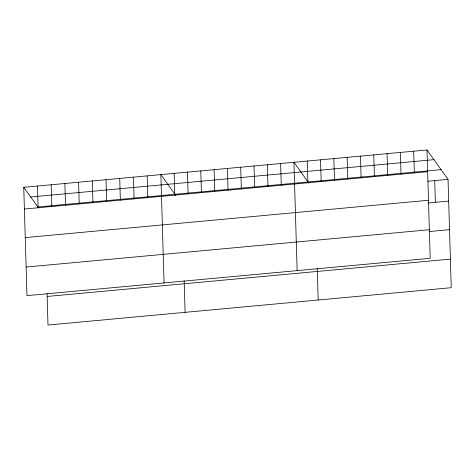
<?xml version="1.0" encoding="UTF-8"?>
<svg xmlns="http://www.w3.org/2000/svg" width="475" height="475" viewBox="0 0 475 475"><rect width="100%" height="100%" fill="white"/><g stroke="black" fill="none" stroke-linecap="round" stroke-linejoin="round"><path stroke-width="0.71" d="M427.001 149.963L430.219 258.299L26.968 295.64L23.75 187.304L427.001 149.963L448.032 179.36L451.25 287.696L47.999 325.037L47.067 293.651M30.691 197.006L433.942 159.665M37.84 206.999L441.091 169.658M24.397 209.03L427.648 171.689M427.726 181.242L448.032 179.36M25.24 237.607L428.497 200.266M428.367 202.967L448.679 201.085M26.119 267.057L429.37 229.716M429.216 231.551L449.528 229.668M47.15 296.459L450.401 259.113M308.792 183.059L293.93 162.284L297.142 270.619M175.72 195.385L160.853 174.604L164.071 282.946M23.75 187.304L38.612 208.08M434.726 180.595L435.373 202.32M413.695 151.192L414.337 172.918M400.389 152.428L401.031 174.153M387.077 153.657L387.725 175.382M373.772 154.892L374.419 176.617M360.466 156.121L361.113 177.846M347.16 157.356L347.801 179.081M333.848 158.585L334.495 180.31M320.542 159.82L321.189 181.545M317.247 268.636L318.179 300.022M307.236 161.049L307.883 182.774M280.624 163.519L281.265 185.238M267.312 164.748L267.959 186.473M254.006 165.983L254.653 187.708M240.7 167.212L241.342 188.937M227.394 168.447L228.036 190.172M214.083 169.676L214.73 191.401M200.777 170.911L201.424 192.636M187.471 172.14L188.118 193.865M184.175 280.957L185.102 312.342M174.165 173.375L174.806 195.1M147.143 175.875L147.79 197.6M133.433 177.145L134.081 198.871M119.724 178.416L120.371 200.141M106.014 179.687L106.655 201.412M92.304 180.957L92.946 202.683M78.595 182.222L79.236 203.947M64.879 183.493L65.526 205.218M51.169 184.763L51.817 206.488M37.46 186.034L38.107 207.759"/></g></svg>
